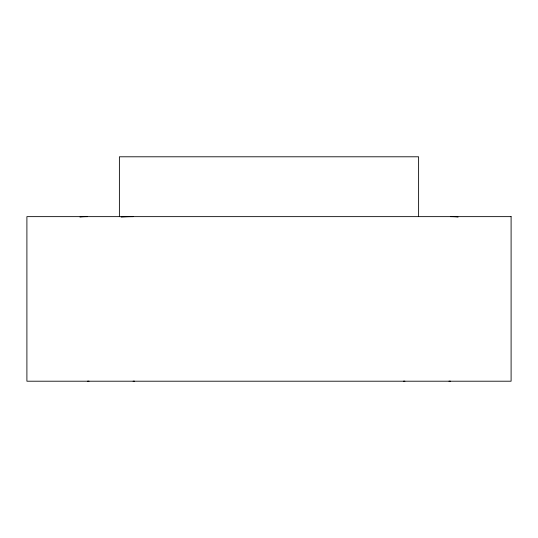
<?xml version="1.0" encoding="UTF-8"?>
<svg xmlns="http://www.w3.org/2000/svg" width="538" height="538" viewBox="0 0 538 538"><rect width="100%" height="100%" fill="white"/><g stroke="black" fill="none" stroke-linecap="round" stroke-linejoin="round"><path stroke-width="0.81" d="M418.611 216.639L418.611 156.793L119.389 156.793L119.389 216.639M450.461 216.646A32.536 3.228 -5.7 0 1 458.046 217.076M450.461 381.193A32.536 3.228 5.7 0 1 448.974 381.18M121.151 217.076A32.536 3.228 -5.7 0 1 133.094 216.646M134.487 381.18A32.536 3.228 5.7 0 1 133.094 381.193M79.954 217.076A32.536 3.228 5.7 0 1 87.539 216.646M89.026 381.18A32.536 3.228 -5.7 0 1 87.539 381.193M404.906 381.193A32.536 3.228 -5.7 0 1 403.513 381.18M511.1 216.639L26.9 216.639L26.9 381.207L511.1 381.207L511.1 216.639"/></g></svg>
